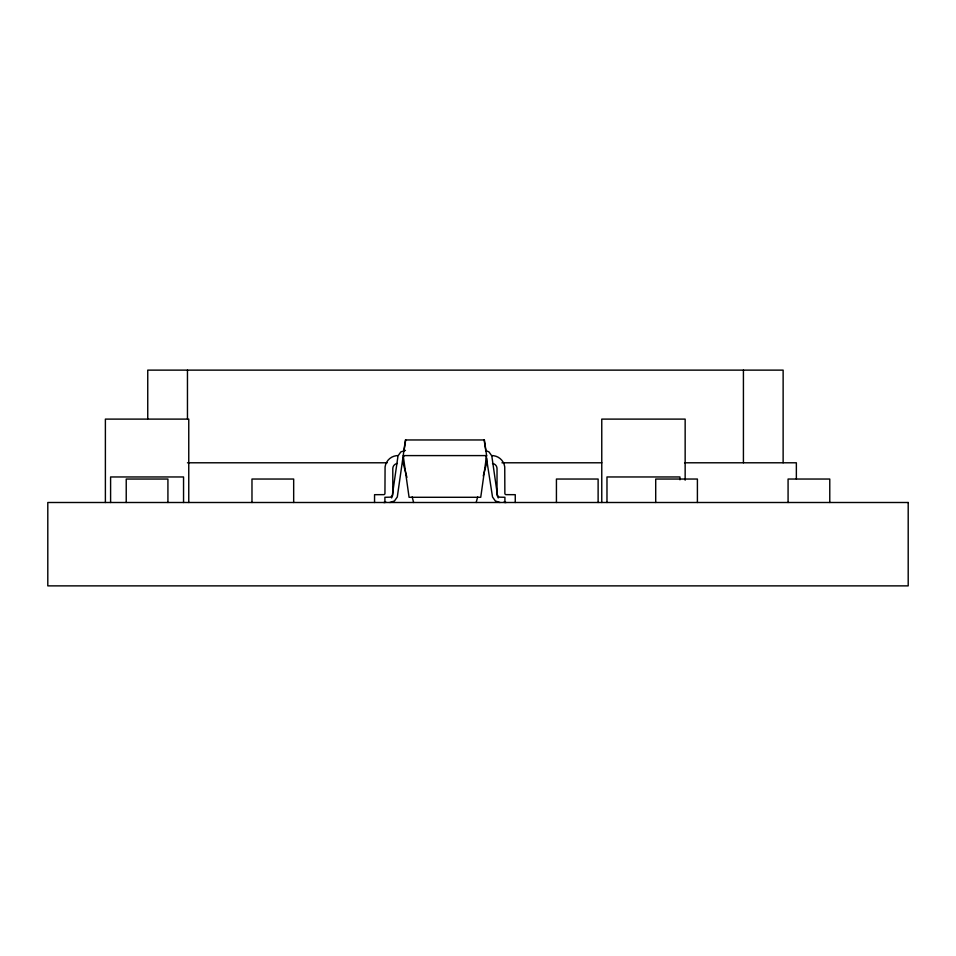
<?xml version="1.0" encoding="UTF-8"?>
<svg xmlns="http://www.w3.org/2000/svg" width="956" height="956" viewBox="0 0 956 956"><rect width="100%" height="100%" fill="white"/><g stroke="black" fill="none" stroke-linecap="round" stroke-linejoin="round"><path stroke-width="1.43" d="M403.217 455.594L405.416 439.963L484.405 439.963L486.604 455.594L480.737 497.287L409.072 497.287L403.217 455.594L486.604 455.594M403.898 451.328L405.714 439.951M476.172 502.498L477.665 496.905M483.246 475.969L486.604 463.409L486.604 458.199M403.934 456.108L402.906 457.84L397.302 496.977L394.47 500.968L389.833 502.498M405.487 450.384L400.839 451.913L398.007 455.904L392.319 495.447L390.645 497.156L384.898 497.287L384.898 502.498M397.744 455.594L396.298 455.689A13.049 13.049 0 0 0 385.077 466.922L384.945 493.547A1.291 1.291 0 0 1 383.846 494.646L374.549 494.682L374.549 502.498M187.46 462.788L387.192 462.788M501.96 462.788L601.814 462.788M684.568 462.788L796.36 462.788L796.36 478.956M492.065 455.594L493.511 455.689A13.049 13.049 0 0 1 504.744 466.922L504.864 493.547A1.291 1.291 0 0 0 505.975 494.646L515.26 494.682L515.26 502.498M499.988 502.498L495.339 500.968L492.519 496.977L486.198 456.382M485.576 450.479L488.982 451.913L491.802 455.904L497.49 495.447L499.175 497.156L504.911 497.287L504.911 502.498M406.933 477.367L403.217 463.409L403.217 456.896M412.156 496.905L413.637 502.498M484.106 439.951L485.923 451.328M829.772 502.498L829.772 479.04L788.079 479.04L788.079 502.498M783.131 462.788L783.131 370.127L147.75 370.127L147.75 418.656M743.421 370.127L743.421 462.788M697.402 502.498L697.402 479.04L655.708 479.04L655.708 502.498M685.153 480.163L685.153 419.11L601.766 419.11L601.766 502.498M679.943 479.793L679.943 476.96L606.976 476.96L606.976 502.498M598.121 502.498L598.121 479.04L556.428 479.04L556.428 502.498M293.671 502.498L293.671 479.04L251.978 479.04L251.978 502.498M188.762 502.498L188.762 419.11L105.387 419.11L105.387 502.498M187.46 370.127L187.46 418.656M183.552 502.498L183.552 476.96L110.597 476.96L110.597 502.498M167.921 502.498L167.921 479.04L126.228 479.04L126.228 502.498M492.495 463.457A5.21 5.21 0 0 1 497.024 468.619L497.024 493.368A9.118 9.118 0 0 0 498.243 497.933M506.142 502.498A9.118 9.118 0 0 1 503.776 502.187M397.326 463.457A5.21 5.21 0 0 0 392.796 468.619L392.796 493.368A9.118 9.118 0 0 1 391.578 497.933M386.033 502.187A9.118 9.118 0 0 1 383.679 502.498M908.2 502.498L47.8 502.498L47.8 585.873L908.2 585.873L908.2 502.498"/></g></svg>
